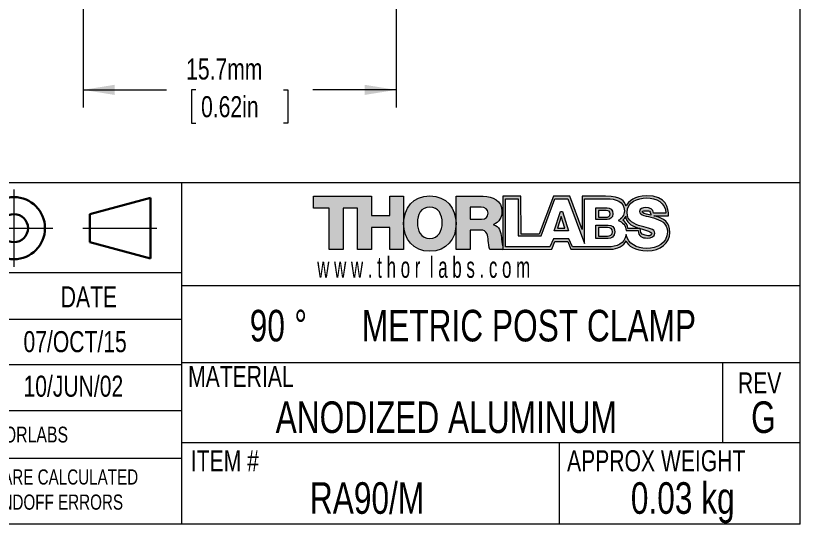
# Model space of a CAD drawing. Header units: millimetres. Extents: x 2 to 278, y 1 to 215.
# Drawn here: x 199.1 to 278, y 0.9 to 52 of the extents above; entities that cross this region are included whole.
import ezdxf

# ---------------------------------------------------------------- set-up
doc = ezdxf.new("R2010")
doc.units = ezdxf.units.MM
doc.header["$PDSIZE"] = -1
doc.linetypes.add('CENTERX2', pattern=[20.32, 12.7, -2.54, 2.54, -2.54])
doc.styles.add('SLDTEXTSTYLE0', font='TXT', dxfattribs={"width": 0.75})
doc.styles.add('SLDTEXTSTYLE1', font='TXT', dxfattribs={"width": 0.6})
doc.dimstyles.new('SLDDIMSTYLE2', dxfattribs={"dimtxt": 2.116667, "dimasz": 3.175, "dimexe": 0, "dimexo": 0.0625, "dimgap": 0.529167, "dimtad": 0, "dimtih": 1, "dimtoh": 1, "dimdec": 1, "dimlfac": 0.5, "dimrnd": 1e-09, "dimzin": 12, "dimdsep": 46, "dimtxsty": 'SLDTEXTSTYLE0', "dimsah": 1, "dimcen": 0.09, "dimadec": 0, "dimazin": 3, "dimtfac": 1, "dimtdec": 1, "dimtofl": 0, "dimtmove": 0, "dimatfit": 3, "dimfxl": 1, "dimfrac": 2, "dimtolj": 1, "dimtzin": 12, "dimarcsym": 0})

# ---------------------------------------------------------------- blocks, each defined once
blk = doc.blocks.new('Third Angle Projection Block')
at = {"color": 7, "linetype": 'CENTERX2', "lineweight": 0}
for p, q in [((101.477, 23.814), (101.477, 14.066)), ((96.603, 18.94), (106.351, 18.94)), ((110.137, 18.94), (119.453, 18.94))]:
    blk.add_line(p, q, dxfattribs=at)
at = {"color": 7, "linetype": 'Continuous', "lineweight": 30}
for p, q in [((118.622, 22.75), (111.002, 20.709)), ((118.622, 15.13), (118.622, 22.75)), ((111.002, 20.709), (111.002, 17.172)), ((111.002, 17.172), (118.622, 15.13))]:
    blk.add_line(p, q, dxfattribs=at)
for radius in [3.901, 1.768]:
    blk.add_circle((101.477, 18.94), radius, dxfattribs=at)
at = {"color": 7, "linetype": 'Continuous', "lineweight": 0}
blk.add_point((101.477, 18.94), dxfattribs=at)
blk = doc.blocks.new('THORLABS LOGO1')
at = {"linetype": 'Continuous'}
blk.add_hatch(color=7, dxfattribs=at).paths.add_polyline_path([(53.56, 28.7), (47.97, 28.7), (47.97, 45.26), (42.18, 45.26), (42.18, 28.7), (36.6, 28.7), (36.6, 45.26), (30.2, 45.26), (30.2, 50.05), (53.56, 50.05), (53.56, 42.27), (60.91, 42.27), (60.91, 50.05), (66.5, 50.05), (66.5, 28.7), (60.91, 28.7), (60.91, 37.49), (53.56, 37.49)], flags=0)
h = blk.add_hatch(color=7, dxfattribs=at)
edge = h.paths.add_edge_path(flags=0)
edge.add_spline(control_points=[(77.03, 50.19), (83.78, 50.2), (87.6, 45.28), (87.61, 39.09), (87.62, 32.9), (83.82, 27.96), (77.07, 27.95)], knot_values=[0, 0, 0, 0, 1, 1, 1, 2, 2, 2, 2], weights=[1, 1, 1, 1, 1, 1, 1], degree=3, periodic=0)
edge.add_spline(control_points=[(77.07, 27.95), (70.31, 27.96), (66.51, 32.9), (66.52, 39.09), (66.52, 39.1), (66.52, 39.11), (66.52, 39.13)], knot_values=[2, 2, 2, 2, 3, 3, 3, 3.002118, 3.002118, 3.002118, 3.002118], weights=[1, 1, 1, 1, 1, 1, 1], degree=3, periodic=0)
edge.add_spline(control_points=[(66.52, 39.13), (66.52, 45.27), (70.31, 50.18), (77.03, 50.19)], knot_values=[3.002118, 3.002118, 3.002118, 3.002118, 4, 4, 4, 4], weights=[1, 1, 1, 1], degree=3, periodic=0)
edge = h.paths.add_edge_path(flags=0)
edge.add_spline(control_points=[(77.03, 45.73), (73.43, 45.73), (72.05, 42.56), (72.05, 39.39)], knot_values=[2, 2, 2, 2, 3, 3, 3, 3], weights=[1, 1, 1, 1], degree=3, periodic=0)
edge.add_spline(control_points=[(72.05, 39.39), (72.05, 36.23), (73.43, 33.06), (77.03, 33.06)], knot_values=[3, 3, 3, 3, 4, 4, 4, 4], weights=[1, 1, 1, 1], degree=3, periodic=0)
edge.add_spline(control_points=[(77.03, 33.06), (80.64, 33.06), (82.02, 36.23), (82.02, 39.39)], knot_values=[0, 0, 0, 0, 1, 1, 1, 1], weights=[1, 1, 1, 1], degree=3, periodic=0)
edge.add_spline(control_points=[(82.02, 39.39), (82.02, 42.56), (80.64, 45.73), (77.03, 45.73)], knot_values=[1, 1, 1, 1, 2, 2, 2, 2], weights=[1, 1, 1, 1], degree=3, periodic=0)
h = blk.add_hatch(color=7, dxfattribs=at)
edge = h.paths.add_edge_path(flags=0)
edge.add_line((106.37, 29.72), (106.37, 28.7))
edge.add_line((106.37, 28.7), (101.19, 28.7))
edge.add_spline(control_points=[(101.19, 28.7), (100.71, 29.42), (100.62, 31.51), (100.56, 32.11)], knot_values=[7, 7, 7, 7, 8, 8, 8, 8], weights=[1, 1, 1, 1], degree=3, periodic=0)
edge.add_spline(control_points=[(100.56, 32.11), (100.41, 34.26), (100.05, 36.47), (97.44, 36.47)], knot_values=[8, 8, 8, 8, 9, 9, 9, 9], weights=[1, 1, 1, 1], degree=3, periodic=0)
edge.add_line((97.44, 36.47), (93.21, 36.47))
edge.add_line((93.21, 36.47), (93.21, 28.7))
edge.add_line((93.21, 28.7), (87.62, 28.7))
edge.add_line((87.62, 28.7), (87.62, 50.05))
edge.add_line((87.62, 50.05), (98.55, 50.05))
edge.add_spline(control_points=[(98.55, 50.05), (102.33, 50.05), (106.06, 48.34), (106.06, 44.04)], knot_values=[1, 1, 1, 1, 2, 2, 2, 2], weights=[1, 1, 1, 1], degree=3, periodic=0)
edge.add_spline(control_points=[(106.06, 44.04), (106.06, 41.73), (104.95, 39.55), (102.69, 38.69)], knot_values=[2, 2, 2, 2, 3, 3, 3, 3], weights=[1, 1, 1, 1], degree=3, periodic=0)
edge.add_line((102.69, 38.69), (102.69, 38.63))
edge.add_spline(control_points=[(102.69, 38.63), (104.98, 38.09), (105.64, 35.55), (105.82, 33.51)], knot_values=[4, 4, 4, 4, 5, 5, 5, 5], weights=[1, 1, 1, 1], degree=3, periodic=0)
edge.add_spline(control_points=[(105.82, 33.51), (105.88, 32.85), (106, 30.96), (106.37, 29.72)], knot_values=[5, 5, 5, 5, 5.740443, 5.740443, 5.740443, 5.740443], weights=[1, 1, 1, 1], degree=3, periodic=0)
edge = h.paths.add_edge_path(flags=0)
edge.add_line((97.65, 45.61), (93.21, 45.61))
edge.add_line((93.21, 45.61), (93.21, 40.8))
edge.add_line((93.21, 40.8), (97.89, 40.8))
edge.add_spline(control_points=[(97.89, 40.8), (99.57, 40.8), (100.47, 41.7), (100.47, 43.31)], knot_values=[1, 1, 1, 1, 2, 2, 2, 2], weights=[1, 1, 1, 1], degree=3, periodic=0)
edge.add_spline(control_points=[(100.47, 43.31), (100.47, 44.9), (99.21, 45.61), (97.65, 45.61)], knot_values=[2, 2, 2, 2, 3, 3, 3, 3], weights=[1, 1, 1, 1], degree=3, periodic=0)
h = blk.add_hatch(color=7, dxfattribs=at)
edge = h.paths.add_edge_path(flags=0)
edge.add_spline(control_points=[(149.68, 28.76), (152.52, 28.81), (155.17, 30.16), (155.98, 32.14)], knot_values=[19, 19, 19, 19, 20, 20, 20, 20], weights=[1, 1, 1, 1], degree=3, periodic=0)
edge.add_spline(control_points=[(155.98, 32.14), (156.75, 30.16), (159.42, 28.16), (164.59, 28.16)], knot_values=[20, 20, 20, 20, 21, 21, 21, 21], weights=[1, 1, 1, 1], degree=3, periodic=0)
edge.add_spline(control_points=[(164.59, 28.16), (169.77, 28.16), (173.62, 31.31), (173.62, 35.45)], knot_values=[21, 21, 21, 21, 22, 22, 22, 22], weights=[1, 1, 1, 1], degree=3, periodic=0)
edge.add_spline(control_points=[(173.62, 35.45), (173.62, 39.66), (171.19, 41.16), (167.34, 42.17)], knot_values=[22, 22, 22, 22, 23, 23, 23, 23], weights=[1, 1, 1, 1], degree=3, periodic=0)
edge.add_spline(control_points=[(167.34, 42.17), (167.28, 42.18), (167.24, 42.2), (167.19, 42.21)], knot_values=[0, 0, 0, 0, 1, 1, 1, 1], weights=[1, 1, 1, 1], degree=3, periodic=0)
edge.add_line((167.19, 42.21), (173.07, 42.17))
edge.add_spline(control_points=[(173.07, 42.17), (173.07, 45.27), (172.46, 50.25), (164.19, 50.25)], knot_values=[2, 2, 2, 2, 3, 3, 3, 3], weights=[1, 1, 1, 1], degree=3, periodic=0)
edge.add_spline(control_points=[(164.19, 50.25), (159.36, 50.25), (156.98, 47.9), (156.02, 46.19)], knot_values=[3, 3, 3, 3, 4, 4, 4, 4], weights=[1, 1, 1, 1], degree=3, periodic=0)
edge.add_spline(control_points=[(156.02, 46.19), (155.12, 47.9), (154.59, 50.05), (147.73, 50.05)], knot_values=[4, 4, 4, 4, 5, 5, 5, 5], weights=[1, 1, 1, 1], degree=3, periodic=0)
edge.add_line((147.73, 50.05), (138.3, 50.05))
edge.add_line((138.3, 50.05), (138.3, 36.75))
edge.add_line((138.3, 36.75), (133.38, 50.05))
edge.add_line((133.38, 50.05), (126.78, 50.05))
edge.add_line((126.78, 50.05), (121.04, 34.84))
edge.add_line((121.04, 34.84), (113.73, 34.79))
edge.add_line((113.73, 34.79), (113.64, 50.05))
edge.add_line((113.64, 50.05), (106.38, 50.05))
edge.add_line((106.38, 50.05), (106.37, 28.7))
edge.add_line((106.37, 28.7), (126.07, 28.76))
edge.add_line((126.07, 28.76), (127.34, 31.91))
edge.add_line((127.34, 31.91), (132.52, 31.91))
edge.add_line((132.52, 31.91), (133.73, 28.76))
edge.add_line((133.73, 28.76), (149.68, 28.76))
edge = h.paths.add_edge_path(flags=0)
edge.add_spline(control_points=[(164.24, 44.24), (165.39, 44.21), (165.75, 43.97), (165.86, 43.28)], knot_values=[2, 2, 2, 2, 3, 3, 3, 3], weights=[1, 1, 1, 1], degree=3, periodic=0)
edge.add_spline(control_points=[(165.86, 43.28), (165.91, 43), (165.91, 42.83), (165.91, 42.47)], knot_values=[3, 3, 3, 3, 4, 4, 4, 4], weights=[1, 1, 1, 1], degree=3, periodic=0)
edge.add_spline(control_points=[(165.91, 42.47), (163.24, 43.15), (162.51, 43.26), (162.51, 43.83)], knot_values=[0, 0, 0, 0, 1, 1, 1, 1], weights=[1, 1, 1, 1], degree=3, periodic=0)
edge.add_spline(control_points=[(162.51, 43.83), (162.51, 44.09), (163.68, 44.26), (164.24, 44.24)], knot_values=[1, 1, 1, 1, 2, 2, 2, 2], weights=[1, 1, 1, 1], degree=3, periodic=0)
edge = h.paths.add_edge_path(flags=0)
edge.add_spline(control_points=[(166.33, 35.1), (166.09, 34.16), (165.4, 33.89), (163.61, 34.38)], knot_values=[4, 4, 4, 4, 5, 5, 5, 5], weights=[1, 1, 1, 1], degree=3, periodic=0)
edge.add_spline(control_points=[(163.61, 34.38), (161.73, 34.9), (161.7, 35.93), (161.7, 37.09)], knot_values=[5, 5, 5, 5, 6, 6, 6, 6], weights=[1, 1, 1, 1], degree=3, periodic=0)
edge.add_spline(control_points=[(161.7, 37.09), (164.07, 36.41), (166.45, 35.6), (166.33, 35.1)], knot_values=[3, 3, 3, 3, 4, 4, 4, 4], weights=[1, 1, 1, 1], degree=3, periodic=0)
edge = h.paths.add_edge_path(flags=0)
edge.add_spline(control_points=[(148.33, 48.99), (151.65, 49.04), (155.3, 48.18), (155.3, 44.17)], knot_values=[16, 16, 16, 16, 17, 17, 17, 17], weights=[1, 1, 1, 1], degree=3, periodic=0)
edge.add_spline(control_points=[(155.3, 44.17), (155.3, 42.45), (154.27, 41.05), (152.76, 40.3)], knot_values=[17, 17, 17, 17, 18, 18, 18, 18], weights=[1, 1, 1, 1], degree=3, periodic=0)
edge.add_spline(control_points=[(152.76, 40.3), (154.66, 39.75), (155.88, 38.19), (156.06, 36.23)], knot_values=[18, 18, 18, 18, 19, 19, 19, 19], weights=[1, 1, 1, 1], degree=3, periodic=0)
edge.add_line((156.06, 36.23), (160.86, 36.23))
edge.add_spline(control_points=[(160.86, 36.23), (160.97, 33.97), (162.37, 33.25), (164.51, 33.25)], knot_values=[20, 20, 20, 20, 21, 21, 21, 21], weights=[1, 1, 1, 1], degree=3, periodic=0)
edge.add_spline(control_points=[(164.51, 33.25), (166.02, 33.25), (167.59, 33.79), (167.59, 35.21)], knot_values=[21, 21, 21, 21, 22, 22, 22, 22], weights=[1, 1, 1, 1], degree=3, periodic=0)
edge.add_spline(control_points=[(167.59, 35.21), (167.59, 36.91), (164.83, 37.23), (162.05, 38.01)], knot_values=[22, 22, 22, 22, 23, 23, 23, 23], weights=[1, 1, 1, 1], degree=3, periodic=0)
edge.add_spline(control_points=[(162.05, 38.01), (159.29, 38.79), (156.4, 40.03), (156.4, 43.55)], knot_values=[23, 23, 23, 23, 24, 24, 24, 24], weights=[1, 1, 1, 1], degree=3, periodic=0)
edge.add_spline(control_points=[(156.4, 43.55), (156.4, 47.75), (160.64, 49.39), (164.26, 49.39)], knot_values=[24, 24, 24, 24, 25, 25, 25, 25], weights=[1, 1, 1, 1], degree=3, periodic=0)
edge.add_spline(control_points=[(164.26, 49.39), (168.1, 49.39), (171.97, 47.54), (171.99, 43.2)], knot_values=[25, 25, 25, 25, 26, 26, 26, 26], weights=[1, 1, 1, 1], degree=3, periodic=0)
edge.add_line((171.99, 43.2), (166.97, 43.2))
edge.add_spline(control_points=[(166.97, 43.2), (167.05, 44.95), (165.4, 45.52), (163.86, 45.52)], knot_values=[27, 27, 27, 27, 28, 28, 28, 28], weights=[1, 1, 1, 1], degree=3, periodic=0)
edge.add_spline(control_points=[(163.86, 45.52), (162.78, 45.52), (161.43, 45.14), (161.43, 43.88)], knot_values=[28, 28, 28, 28, 29, 29, 29, 29], weights=[1, 1, 1, 1], degree=3, periodic=0)
edge.add_spline(control_points=[(161.43, 43.88), (161.43, 42.4), (164.21, 42.13), (167.02, 41.35)], knot_values=[29, 29, 29, 29, 30, 30, 30, 30], weights=[1, 1, 1, 1], degree=3, periodic=0)
edge.add_spline(control_points=[(167.02, 41.35), (169.8, 40.57), (172.61, 39.27), (172.61, 35.8)], knot_values=[30, 30, 30, 30, 31, 31, 31, 31], weights=[1, 1, 1, 1], degree=3, periodic=0)
edge.add_spline(control_points=[(172.61, 35.8), (172.61, 30.93), (168.45, 29.12), (164.21, 29.12)], knot_values=[31, 31, 31, 31, 32, 32, 32, 32], weights=[1, 1, 1, 1], degree=3, periodic=0)
edge.add_spline(control_points=[(164.21, 29.12), (160.29, 29.12), (156.78, 30.89), (156, 34.65)], knot_values=[0, 0, 0, 0, 1, 1, 1, 1], weights=[1, 1, 1, 1], degree=3, periodic=0)
edge.add_spline(control_points=[(156, 34.65), (155.49, 30.98), (152.35, 29.7), (148.57, 29.7)], knot_values=[1, 1, 1, 1, 2, 2, 2, 2], weights=[1, 1, 1, 1], degree=3, periodic=0)
edge.add_line((148.57, 29.7), (134.47, 29.7))
edge.add_line((134.47, 29.7), (133.03, 32.97))
edge.add_line((133.03, 32.97), (126.8, 32.97))
edge.add_line((126.8, 32.97), (125.34, 29.72))
edge.add_line((125.34, 29.72), (107.51, 29.72))
edge.add_line((107.51, 29.72), (107.51, 48.99))
edge.add_line((107.51, 48.99), (112.53, 48.99))
edge.add_line((112.53, 48.99), (112.53, 34.08))
edge.add_line((112.53, 34.08), (121.78, 34.08))
edge.add_line((121.78, 34.08), (127.39, 48.99))
edge.add_line((127.39, 48.99), (132.5, 48.99))
edge.add_line((132.5, 48.99), (139.3, 31.03))
edge.add_line((139.3, 31.03), (139.3, 48.99))
edge.add_line((139.3, 48.99), (148.33, 48.99))
edge = h.paths.add_edge_path(flags=0)
edge.add_spline(control_points=[(156.71, 37.13), (156.71, 38.59), (155.45, 39.85), (154.65, 40.38)], knot_values=[8, 8, 8, 8, 9, 9, 9, 9], weights=[1, 1, 1, 1], degree=3, periodic=0)
edge.add_spline(control_points=[(154.65, 40.38), (155.05, 40.84), (155.65, 41.31), (155.85, 42.11)], knot_values=[9, 9, 9, 9, 10, 10, 10, 10], weights=[1, 1, 1, 1], degree=3, periodic=0)
edge.add_spline(control_points=[(155.85, 42.11), (155.85, 39.85), (157.97, 38.12), (160.63, 37.39)], knot_values=[10, 10, 10, 10, 11, 11, 11, 11], weights=[1, 1, 1, 1], degree=3, periodic=0)
edge.add_spline(control_points=[(160.63, 37.39), (160.94, 37.31), (161.26, 37.22), (161.57, 37.13)], knot_values=[0, 0, 0, 0, 1, 1, 1, 1], weights=[1, 1, 1, 1], degree=3, periodic=0)
edge.add_line((161.57, 37.13), (156.71, 37.13))
h = blk.add_hatch(color=7, dxfattribs=at)
edge = h.paths.add_edge_path(flags=0)
edge.add_spline(control_points=[(150.72, 43.01), (150.72, 41.27), (149.35, 40.69), (148.36, 40.69)], knot_values=[2, 2, 2, 2, 3, 3, 3, 3], weights=[1, 1, 1, 1], degree=3, periodic=0)
edge.add_line((148.36, 40.69), (143.88, 40.69))
edge.add_line((143.88, 40.69), (143.88, 45.36))
edge.add_line((143.88, 45.36), (148.36, 45.36))
edge.add_spline(control_points=[(148.36, 45.36), (149.57, 45.36), (150.72, 44.78), (150.72, 43.01)], knot_values=[1, 1, 1, 1, 2, 2, 2, 2], weights=[1, 1, 1, 1], degree=3, periodic=0)
edge = h.paths.add_edge_path(flags=0)
edge.add_line((144.86, 44.33), (144.86, 41.64))
edge.add_line((144.86, 41.64), (147.98, 41.64))
edge.add_spline(control_points=[(147.98, 41.64), (148.68, 41.64), (149.63, 41.97), (149.63, 42.98)], knot_values=[2, 2, 2, 2, 3, 3, 3, 3], weights=[1, 1, 1, 1], degree=3, periodic=0)
edge.add_spline(control_points=[(149.63, 42.98), (149.63, 44), (148.83, 44.33), (147.98, 44.33)], knot_values=[3, 3, 3, 3, 4, 4, 4, 4], weights=[1, 1, 1, 1], degree=3, periodic=0)
edge.add_line((147.98, 44.33), (144.86, 44.33))
h = blk.add_hatch(color=7, dxfattribs=at)
h.paths.add_polyline_path([(130.37, 43.91), (132.81, 36.2), (127.07, 36.2), (129.59, 43.91)], flags=0)
h.paths.add_polyline_path([(128.42, 37.23), (131.39, 37.23), (129.93, 41.88)], flags=0)
h = blk.add_hatch(color=7, dxfattribs=at)
edge = h.paths.add_edge_path(flags=0)
edge.add_spline(control_points=[(151.47, 35.75), (151.47, 33.75), (149.96, 33.08), (148.85, 33.08)], knot_values=[2, 2, 2, 2, 3, 3, 3, 3], weights=[1, 1, 1, 1], degree=3, periodic=0)
edge.add_line((148.85, 33.08), (143.88, 33.08))
edge.add_line((143.88, 33.08), (143.88, 38.46))
edge.add_line((143.88, 38.46), (148.85, 38.46))
edge.add_spline(control_points=[(148.85, 38.46), (150.2, 38.46), (151.47, 37.79), (151.47, 35.75)], knot_values=[1, 1, 1, 1, 2, 2, 2, 2], weights=[1, 1, 1, 1], degree=3, periodic=0)
edge = h.paths.add_edge_path(flags=0)
edge.add_line((144.84, 34), (148.57, 34))
edge.add_spline(control_points=[(148.57, 34), (149.4, 34), (150.53, 34.43), (150.53, 35.71)], knot_values=[2, 2, 2, 2, 3, 3, 3, 3], weights=[1, 1, 1, 1], degree=3, periodic=0)
edge.add_spline(control_points=[(150.53, 35.71), (150.53, 37.03), (149.58, 37.46), (148.57, 37.46)], knot_values=[3, 3, 3, 3, 4, 4, 4, 4], weights=[1, 1, 1, 1], degree=3, periodic=0)
edge.add_line((148.57, 37.46), (144.84, 37.46))
edge.add_line((144.84, 37.46), (144.84, 34))
at = {"color": 7, "linetype": 'Continuous', "lineweight": 0}
for p, q in [((30.2, 45.26), (30.2, 50.05)), ((30.2, 50.05), (53.56, 50.05)), ((53.56, 50.05), (53.56, 42.27)), ((60.91, 42.27), (60.91, 50.05)), ((60.91, 50.05), (66.5, 50.05)), ((66.5, 50.05), (66.5, 28.7)), ((87.62, 50.05), (98.55, 50.05)), ((87.62, 28.7), (87.62, 50.05)), ((106.38, 50.05), (106.37, 28.7)), ((113.64, 50.05), (106.38, 50.05)), ((107.51, 29.72), (107.51, 48.99)), ((107.51, 48.99), (112.53, 48.99)), ((112.53, 48.99), (112.53, 34.08)), ((113.73, 34.79), (113.64, 50.05)), ((126.78, 50.05), (121.04, 34.84)), ((121.78, 34.08), (127.39, 48.99)), ((133.38, 50.05), (126.78, 50.05)), ((127.39, 48.99), (132.5, 48.99)), ((132.5, 48.99), (139.3, 31.03)), ((138.3, 36.75), (133.38, 50.05)), ((147.73, 50.05), (138.3, 50.05)), ((138.3, 50.05), (138.3, 36.75)), ((139.3, 31.03), (139.3, 48.99)), ((139.3, 48.99), (148.33, 48.99)), ((36.6, 45.26), (30.2, 45.26)), ((36.6, 28.7), (36.6, 45.26)), ((47.97, 45.26), (42.18, 45.26)), ((42.18, 45.26), (42.18, 28.7)), ((47.97, 28.7), (47.97, 45.26)), ((97.65, 45.61), (93.21, 45.61)), ((93.21, 45.61), (93.21, 40.8)), ((143.88, 45.36), (148.36, 45.36)), ((143.88, 40.69), (143.88, 45.36)), ((144.86, 44.33), (144.86, 41.64)), ((147.98, 44.33), (144.86, 44.33)), ((53.56, 42.27), (60.91, 42.27)), ((127.07, 36.2), (129.59, 43.91)), ((129.93, 41.88), (128.42, 37.23)), ((129.59, 43.91), (130.37, 43.91)), ((131.39, 37.23), (129.93, 41.88)), ((130.37, 43.91), (132.81, 36.2)), ((144.86, 41.64), (147.98, 41.64)), ((171.99, 43.2), (166.97, 43.2)), ((167.19, 42.21), (173.07, 42.17)), ((93.21, 40.8), (97.89, 40.8)), ((102.69, 38.69), (102.69, 38.63)), ((148.36, 40.69), (143.88, 40.69)), ((143.88, 38.46), (148.85, 38.46)), ((143.88, 33.08), (143.88, 38.46)), ((60.91, 37.49), (53.56, 37.49)), ((53.56, 37.49), (53.56, 28.7)), ((60.91, 28.7), (60.91, 37.49)), ((97.44, 36.47), (93.21, 36.47)), ((93.21, 36.47), (93.21, 28.7)), ((121.04, 34.84), (113.73, 34.79)), ((132.81, 36.2), (127.07, 36.2)), ((128.42, 37.23), (131.39, 37.23)), ((144.84, 37.46), (144.84, 34)), ((148.57, 37.46), (144.84, 37.46)), ((156.06, 36.23), (160.86, 36.23)), ((161.57, 37.13), (156.71, 37.13)), ((112.53, 34.08), (121.78, 34.08)), ((126.8, 32.97), (125.34, 29.72)), ((126.07, 28.76), (127.34, 31.91)), ((133.03, 32.97), (126.8, 32.97)), ((127.34, 31.91), (132.52, 31.91)), ((132.52, 31.91), (133.73, 28.76)), ((134.47, 29.7), (133.03, 32.97)), ((148.85, 33.08), (143.88, 33.08)), ((144.84, 34), (148.57, 34)), ((42.18, 28.7), (36.6, 28.7)), ((53.56, 28.7), (47.97, 28.7)), ((66.5, 28.7), (60.91, 28.7)), ((93.21, 28.7), (87.62, 28.7)), ((106.37, 28.7), (101.19, 28.7)), ((106.37, 29.72), (106.37, 28.7)), ((106.37, 28.7), (126.07, 28.76)), ((125.34, 29.72), (107.51, 29.72)), ((133.73, 28.76), (149.68, 28.76)), ((148.57, 29.7), (134.47, 29.7))]:
    blk.add_line(p, q, dxfattribs=at)
at = {"color": 8, "linetype": 'Continuous', "lineweight": 0}
for points in [[(66.52, 39.13), (66.52, 45.27), (70.31, 50.18), (77.03, 50.19)], [(98.55, 50.05), (102.33, 50.05), (106.06, 48.34), (106.06, 44.04)], [(156.02, 46.19), (155.12, 47.9), (154.59, 50.05), (147.73, 50.05)], [(148.33, 48.99), (151.65, 49.04), (155.3, 48.18), (155.3, 44.17)], [(164.19, 50.25), (159.36, 50.25), (156.98, 47.9), (156.02, 46.19)], [(156.4, 43.55), (156.4, 47.75), (160.64, 49.39), (164.26, 49.39)], [(173.07, 42.17), (173.07, 45.27), (172.46, 50.25), (164.19, 50.25)], [(164.26, 49.39), (168.1, 49.39), (171.97, 47.54), (171.99, 43.2)], [(77.03, 45.73), (73.43, 45.73), (72.05, 42.56), (72.05, 39.39)], [(82.02, 39.39), (82.02, 42.56), (80.64, 45.73), (77.03, 45.73)], [(100.47, 43.31), (100.47, 44.9), (99.21, 45.61), (97.65, 45.61)], [(149.63, 42.98), (149.63, 44), (148.83, 44.33), (147.98, 44.33)], [(148.36, 45.36), (149.57, 45.36), (150.72, 44.78), (150.72, 43.01)], [(163.86, 45.52), (162.78, 45.52), (161.43, 45.14), (161.43, 43.88)], [(162.51, 43.83), (162.51, 44.09), (163.68, 44.26), (164.24, 44.24)], [(166.97, 43.2), (167.05, 44.95), (165.4, 45.52), (163.86, 45.52)], [(164.24, 44.24), (165.39, 44.21), (165.75, 43.97), (165.86, 43.28)], [(97.89, 40.8), (99.57, 40.8), (100.47, 41.7), (100.47, 43.31)], [(106.06, 44.04), (106.06, 41.73), (104.95, 39.55), (102.69, 38.69)], [(147.98, 41.64), (148.68, 41.64), (149.63, 41.97), (149.63, 42.98)], [(150.72, 43.01), (150.72, 41.27), (149.35, 40.69), (148.36, 40.69)], [(155.3, 44.17), (155.3, 42.45), (154.27, 41.05), (152.76, 40.3)], [(154.65, 40.38), (155.05, 40.84), (155.65, 41.31), (155.85, 42.11)], [(155.85, 42.11), (155.85, 39.85), (157.97, 38.12), (160.63, 37.39)], [(162.05, 38.01), (159.29, 38.79), (156.4, 40.03), (156.4, 43.55)], [(161.43, 43.88), (161.43, 42.4), (164.21, 42.13), (167.02, 41.35)], [(165.91, 42.47), (163.24, 43.15), (162.51, 43.26), (162.51, 43.83)], [(165.86, 43.28), (165.91, 43), (165.91, 42.83), (165.91, 42.47)], [(167.02, 41.35), (169.8, 40.57), (172.61, 39.27), (172.61, 35.8)], [(167.34, 42.17), (167.28, 42.18), (167.24, 42.2), (167.19, 42.21)], [(173.62, 35.45), (173.62, 39.66), (171.19, 41.16), (167.34, 42.17)], [(72.05, 39.39), (72.05, 36.23), (73.43, 33.06), (77.03, 33.06)], [(77.03, 33.06), (80.64, 33.06), (82.02, 36.23), (82.02, 39.39)], [(102.69, 38.63), (104.98, 38.09), (105.64, 35.55), (105.82, 33.51)], [(148.85, 38.46), (150.2, 38.46), (151.47, 37.79), (151.47, 35.75)], [(152.76, 40.3), (154.66, 39.75), (155.88, 38.19), (156.06, 36.23)], [(156.71, 37.13), (156.71, 38.59), (155.45, 39.85), (154.65, 40.38)], [(167.59, 35.21), (167.59, 36.91), (164.83, 37.23), (162.05, 38.01)], [(100.56, 32.11), (100.41, 34.26), (100.05, 36.47), (97.44, 36.47)], [(150.53, 35.71), (150.53, 37.03), (149.58, 37.46), (148.57, 37.46)], [(148.57, 34), (149.4, 34), (150.53, 34.43), (150.53, 35.71)], [(151.47, 35.75), (151.47, 33.75), (149.96, 33.08), (148.85, 33.08)], [(160.63, 37.39), (160.94, 37.31), (161.26, 37.22), (161.57, 37.13)], [(160.86, 36.23), (160.97, 33.97), (162.37, 33.25), (164.51, 33.25)], [(161.7, 37.09), (164.07, 36.41), (166.45, 35.6), (166.33, 35.1)], [(163.61, 34.38), (161.73, 34.9), (161.7, 35.93), (161.7, 37.09)], [(166.33, 35.1), (166.09, 34.16), (165.4, 33.89), (163.61, 34.38)], [(172.61, 35.8), (172.61, 30.93), (168.45, 29.12), (164.21, 29.12)], [(164.51, 33.25), (166.02, 33.25), (167.59, 33.79), (167.59, 35.21)], [(164.59, 28.16), (169.77, 28.16), (173.62, 31.31), (173.62, 35.45)], [(101.19, 28.7), (100.71, 29.42), (100.62, 31.51), (100.56, 32.11)], [(105.82, 33.51), (105.88, 32.85), (106, 30.96), (106.37, 29.72)], [(156, 34.65), (155.49, 30.98), (152.35, 29.7), (148.57, 29.7)], [(149.68, 28.76), (152.52, 28.81), (155.17, 30.16), (155.98, 32.14)], [(155.98, 32.14), (156.75, 30.16), (159.42, 28.16), (164.59, 28.16)], [(164.21, 29.12), (160.29, 29.12), (156.78, 30.89), (156, 34.65)]]:
    blk.add_open_spline(points, degree=3, dxfattribs=at)
for points, knots in [([(77.03, 50.19), (83.78, 50.2), (87.6, 45.28), (87.61, 39.09), (87.62, 32.9), (83.82, 27.96), (77.07, 27.95)], [0, 0, 0, 0, 1, 1, 1, 2, 2, 2, 2]), ([(77.07, 27.95), (70.31, 27.96), (66.51, 32.9), (66.52, 39.09), (66.52, 39.1), (66.52, 39.11), (66.52, 39.13)], [2, 2, 2, 2, 3, 3, 3, 3.002118, 3.002118, 3.002118, 3.002118])]:
    blk.add_open_spline(points, degree=3, knots=knots, dxfattribs=at)
blk = doc.blocks.new('SW_NOTE_0')
at = {"color": 0, "linetype": 'Continuous', "lineweight": 0, "char_height": 1.524, "attachment_point": 2, "style": 'SLDTEXTSTYLE0'}
for s, insert in [('VALUES IN PARENTHESIS ARE CALCULATED', (19.907, 1.965)), ('AND MAY CONTAIN ROUNDOFF ERRORS', (19.878, -0.559))]:
    blk.add_mtext(s, dxfattribs=dict(at, insert=insert))
blk = doc.blocks.new('SW_NOTE_3')
at = {"color": 0, "linetype": 'Continuous', "lineweight": 0, "char_height": 3.175, "attachment_point": 2, "style": 'SLDTEXTSTYLE0'}
for s, insert in [('90', (2.282, 4.093)), ('%%d', (5.635, 4.093)), ('METRIC POST CLAMP', (28.588, 4.093))]:
    blk.add_mtext(s, dxfattribs=dict(at, insert=insert))
blk = doc.blocks.new('_D_10')
at = {"color": 8, "linetype": 'Continuous', "lineweight": 0}
for p, q in [((205.856, 67.413), (205.856, 42.788)), ((237.352, 67.413), (237.352, 42.788)), ((205.856, 44.566), (214.233, 44.566)), ((217.189, 44.566), (216.76, 44.566)), ((216.76, 44.566), (216.76, 41.203)), ((226.019, 44.566), (226.449, 44.566)), ((226.449, 44.566), (226.449, 41.203)), ((237.352, 44.566), (228.975, 44.566)), ((216.76, 41.203), (217.189, 41.203)), ((226.449, 41.203), (226.019, 41.203))]:
    blk.add_line(p, q, dxfattribs=at)
for points in [[(205.856, 44.566), (209.031, 44.058), (209.031, 45.074)], [(237.352, 44.566), (234.177, 45.074), (234.177, 44.058)]]:
    blk.add_solid(points, dxfattribs=at)
at = {"color": 8, "linetype": 'Continuous', "lineweight": 0, "char_height": 2.1167, "attachment_point": 1, "style": 'SLDTEXTSTYLE0'}
for s, insert in [('15.7mm', (216.223, 47.724)), ('0.62in', (217.726, 43.932))]:
    blk.add_mtext(s, dxfattribs=dict(at, insert=insert))

msp = doc.modelspace()

# ---------------------------------------------------------------- linework, layer by layer
at = {"color": 7, "linetype": 'Continuous', "lineweight": 0}
for p, q in [((277.989, 0.903), (277.989, 214.645)), ((277.989, 35.239), (277.989, 50.033)), ((171.633, 35.239), (215.743, 35.239)), ((215.743, 35.239), (215.743, 0.903)), ((215.743, 35.239), (277.989, 35.239)), ((215.743, 26.166), (171.633, 26.166)), ((215.743, 24.893), (277.989, 24.893)), ((215.743, 21.487), (171.633, 21.487)), ((215.743, 16.922), (171.633, 16.922)), ((215.743, 17.16), (277.989, 17.16)), ((270.168, 17.16), (270.168, 9.141)), ((215.743, 12.296), (171.633, 12.296)), ((215.743, 9.141), (277.989, 9.141)), ((253.749, 9.141), (253.749, 0.903)), ((171.633, 7.563), (215.743, 7.563)), ((277.989, 0.903), (1.579, 0.903))]:
    msp.add_line(p, q, dxfattribs=at)

# ---------------------------------------------------------------- block references
at = {"color": 7, "linetype": 'Continuous'}
for name, p, xscale, yscale, zscale in [('Third Angle Projection Block', (117.726, 15.516), 0.8, 0.8, 0.8), ('THORLABS LOGO1', (221.469, 21.359), 0.25, 0.25, 0.25)]:
    msp.add_blockref(name, p, dxfattribs=dict(at, xscale=xscale, yscale=yscale, zscale=zscale))
at = {"color": 7, "linetype": 'Continuous', "lineweight": 0}
for name, p in [('SW_NOTE_3', (222.107, 18.365)), ('SW_NOTE_0', (174.843, 4.456))]:
    msp.add_blockref(name, p, dxfattribs=at)

# ---------------------------------------------------------------- texts
for s, insert, char_height, attachment_point, style in [('w w w . t h o r  l a b s . c o m', (229.403, 27.796), 2.11667, 1, 'SLDTEXTSTYLE1'), ('DATE', (203.615, 24.822), 2.1167, 1, 'SLDTEXTSTYLE0'), ('07/OCT/15', (199.866, 20.318), 2.1167, 1, 'SLDTEXTSTYLE0'), ('MATERIAL', (216.42, 16.824), 2.1167, 1, 'SLDTEXTSTYLE0'), ('10/JUN/02', (199.866, 15.842), 2.1167, 1, 'SLDTEXTSTYLE0'), ('REV', (271.716, 16.167), 2.1167, 1, 'SLDTEXTSTYLE0'), ('ANODIZED ALUMINUM', (242.386, 13.256), 3.175, 2, 'SLDTEXTSTYLE0'), ('G', (274.278, 13.256), 3.175, 2, 'SLDTEXTSTYLE0'), ('COPYRIGHT © 2015 BY THORLABS', (177.693, 10.714), 1.5875, 1, 'SLDTEXTSTYLE0'), ('ITEM #', (216.7, 8.349), 2.1167, 1, 'SLDTEXTSTYLE0'), ('APPROX WEIGHT', (254.532, 8.349), 2.11667, 1, 'SLDTEXTSTYLE0'), ('RA90/M', (234.418, 5.131), 3.175, 2, 'SLDTEXTSTYLE0'), ('0.03 kg', (266.168, 5.131), 3.175, 2, 'SLDTEXTSTYLE0')]:
    msp.add_mtext(s, dxfattribs=dict(at, insert=insert, char_height=char_height, attachment_point=attachment_point, style=style))

# ---------------------------------------------------------------- dimensions: what is measured, and where the dimension line sits
at = {"color": 8, "linetype": 'Continuous', "lineweight": 0}
dim = msp.add_linear_dim(base=(205.856, 44.566), p1=(237.352, 68.683), p2=(205.856, 68.683), dimstyle='SLDDIMSTYLE2', dxfattribs=at)
dim.commit()
dim.dimension.update_dxf_attribs({"geometry": '_D_10', "text_midpoint": (221.604, 44.566), "dimtype": 160})

doc.saveas('drawing.dxf')
